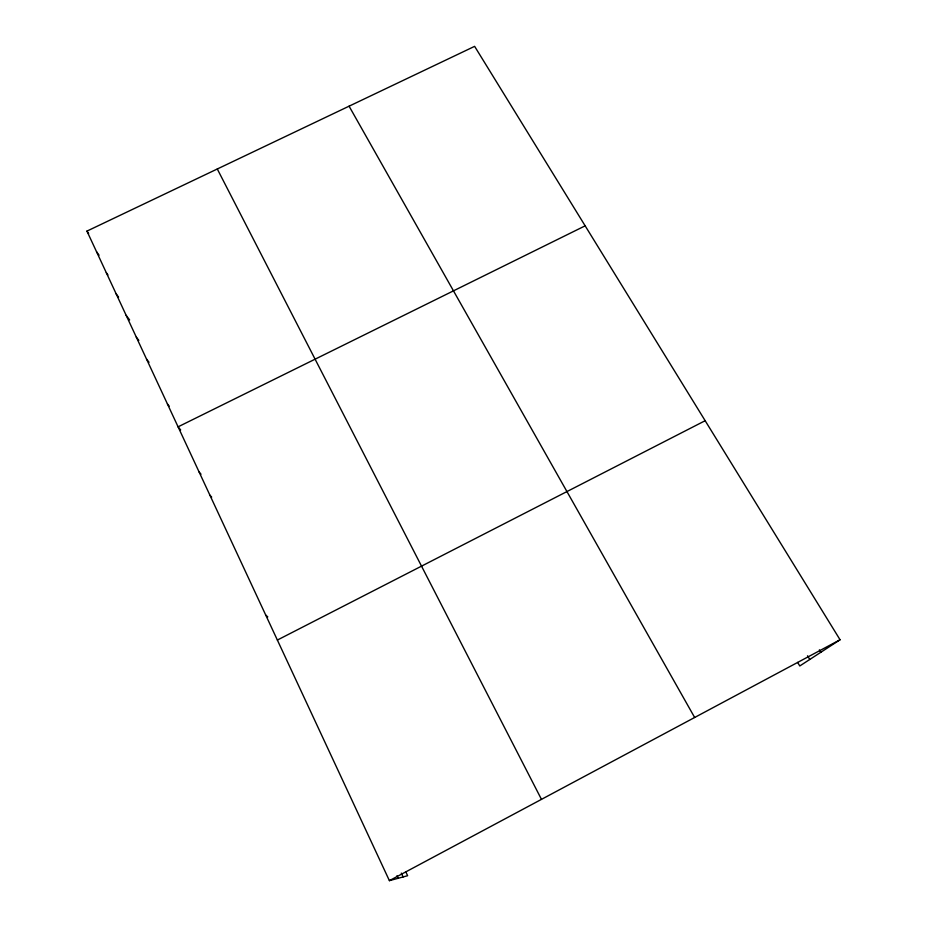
<?xml version="1.0" encoding="UTF-8"?>
<svg xmlns="http://www.w3.org/2000/svg" width="927" height="927" viewBox="0 0 927 927"><rect width="100%" height="100%" fill="white"/><g stroke="black" fill="none" stroke-linecap="round" stroke-linejoin="round"><path stroke-width="1.39" d="M405.806 871.855L407.625 875.714L389.398 880.65L86.941 231.113L474.624 46.35L840.059 639.769L799.781 665.968L797.637 662.411M389.398 880.65L840.059 639.769M277.37 640.059L705.157 420.707M585.157 225.829L178.077 426.837L180.672 429.931M265.748 615.111L267.787 616.895M209.896 495.169L211.692 497.139M199.154 472.098L201.008 474.195M167.428 403.963L169.201 406.13M146.536 359.097L149.027 362.272M136.281 337.092L138.83 340.394M126.165 315.365L129.629 319.931M116.176 293.905L118.586 297.127M106.304 272.712L107.938 274.925M96.559 251.785L99.05 255.215M86.941 231.113L88.621 233.465M819.375 649.85L820.847 652.272M807.533 655.795L809.769 659.479M349.085 106.188L694.659 717.498M217.289 168.992L541.472 799.375M401.333 873.118L403.129 876.93M396.941 875.772L398.112 878.286"/></g></svg>
